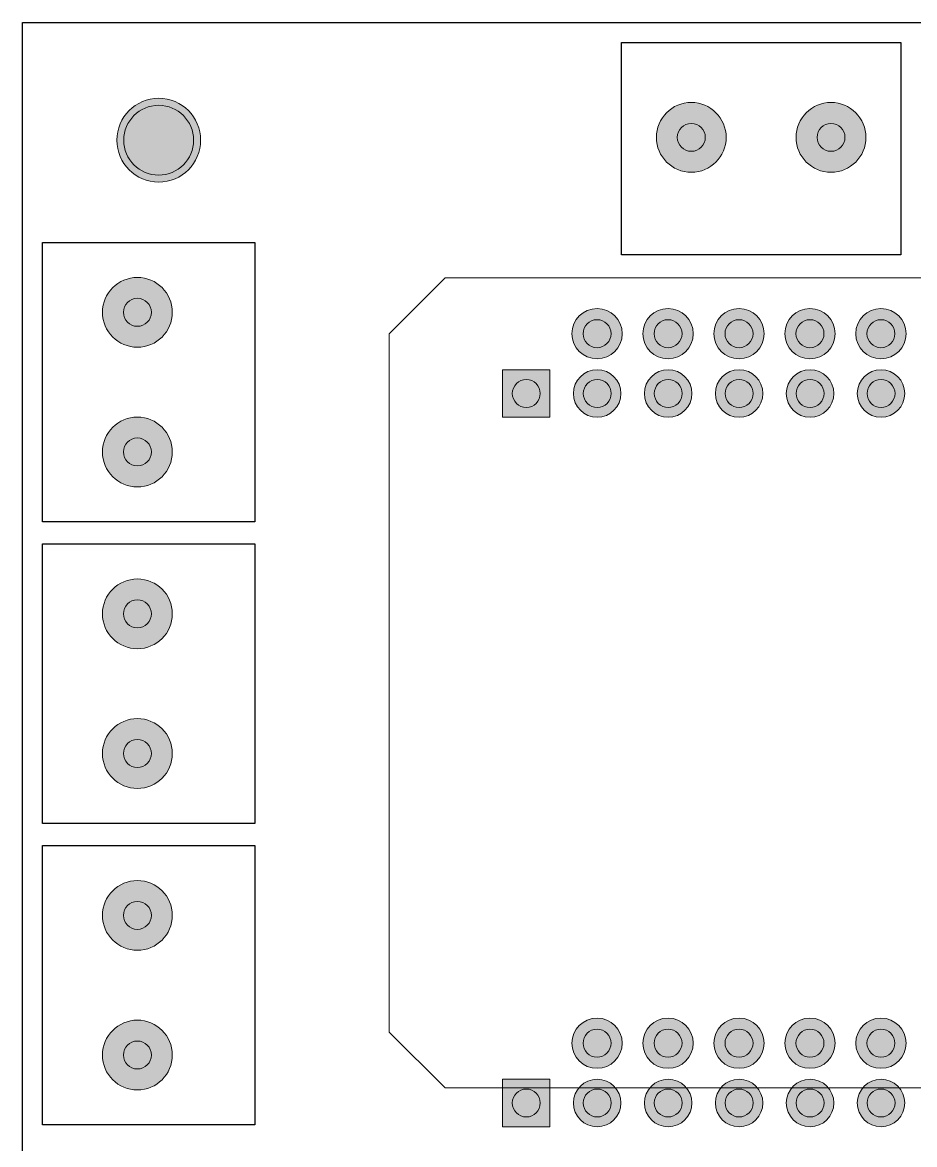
# Model space of a CAD drawing. Extents: x 47 to 242, y 40 to 285.
# Drawn here: x 46.9 to 137.5, y 171.5 to 285.4 of the extents above; entities that cross this region are included whole.
import ezdxf

# ---------------------------------------------------------------- set-up
doc = ezdxf.new("R2010")
doc.units = 0
doc.header["$MEASUREMENT"] = 0
doc.layers.add('Layer 1', color=7, linetype='Continuous')

msp = doc.modelspace()

# ---------------------------------------------------------------- hatches: boundary and pattern name
at = {"layer": 'Layer 1', "true_color": 0xbfbfbf}
h = msp.add_hatch(color=9, dxfattribs=at)
h.dxf.hatch_style = 2
edge = h.paths.add_edge_path()
edge.add_spline(control_points=[(65.02, 273.46), (65.02, 275.8), (63.12, 277.71), (60.77, 277.71), (58.42, 277.71), (56.52, 275.8), (56.52, 273.46), (56.52, 271.11), (58.42, 269.2), (60.77, 269.2), (63.12, 269.2), (65.02, 271.11), (65.02, 273.46)], knot_values=[0, 0, 0, 0, 1, 1, 1, 2, 2, 2, 3, 3, 3, 4, 4, 4, 4], degree=3, periodic=0)
edge.add_line((65.02, 273.46), (65.02, 273.46))
at = {"layer": 'Layer 1', "true_color": 0x212121}
h = msp.add_hatch(color=250, dxfattribs=at)
h.dxf.hatch_style = 2
edge = h.paths.add_edge_path()
edge.add_spline(control_points=[(64.31, 273.46), (64.31, 275.41), (62.72, 277), (60.77, 277), (58.81, 277), (57.22, 275.41), (57.22, 273.46), (57.22, 271.5), (58.81, 269.91), (60.77, 269.91), (62.72, 269.91), (64.31, 271.5), (64.31, 273.46)], knot_values=[0, 0, 0, 0, 1, 1, 1, 2, 2, 2, 3, 3, 3, 4, 4, 4, 4], degree=3, periodic=0)
edge.add_line((64.31, 273.46), (64.31, 273.46))
at = {"layer": 'Layer 1', "true_color": 0xbfbfbf}
h = msp.add_hatch(color=9, dxfattribs=at)
h.dxf.hatch_style = 2
edge = h.paths.add_edge_path()
edge.add_spline(control_points=[(118.35, 273.74), (118.35, 275.7), (116.77, 277.29), (114.81, 277.29), (112.85, 277.29), (111.27, 275.7), (111.27, 273.74), (111.27, 271.79), (112.85, 270.2), (114.81, 270.2), (116.77, 270.2), (118.35, 271.79), (118.35, 273.74)], knot_values=[0, 0, 0, 0, 1, 1, 1, 2, 2, 2, 3, 3, 3, 4, 4, 4, 4], degree=3, periodic=0)
edge.add_line((118.35, 273.74), (118.35, 273.74))
h = msp.add_hatch(color=9, dxfattribs=at)
h.dxf.hatch_style = 2
edge = h.paths.add_edge_path()
edge.add_spline(control_points=[(132.53, 273.74), (132.53, 275.7), (130.94, 277.29), (128.98, 277.29), (127.03, 277.29), (125.44, 275.7), (125.44, 273.74), (125.44, 271.79), (127.03, 270.2), (128.98, 270.2), (130.94, 270.2), (132.53, 271.79), (132.53, 273.74)], knot_values=[0, 0, 0, 0, 1, 1, 1, 2, 2, 2, 3, 3, 3, 4, 4, 4, 4], degree=3, periodic=0)
edge.add_line((132.53, 273.74), (132.53, 273.74))
at = {"layer": 'Layer 1', "true_color": 0x212121}
h = msp.add_hatch(color=250, dxfattribs=at)
h.dxf.hatch_style = 2
edge = h.paths.add_edge_path()
edge.add_spline(control_points=[(116.23, 273.74), (116.23, 274.53), (115.59, 275.16), (114.81, 275.16), (114.03, 275.16), (113.39, 274.53), (113.39, 273.74), (113.39, 272.96), (114.03, 272.33), (114.81, 272.33), (115.59, 272.33), (116.23, 272.96), (116.23, 273.74)], knot_values=[0, 0, 0, 0, 1, 1, 1, 2, 2, 2, 3, 3, 3, 4, 4, 4, 4], degree=3, periodic=0)
edge.add_line((116.23, 273.74), (116.23, 273.74))
h = msp.add_hatch(color=250, dxfattribs=at)
h.dxf.hatch_style = 2
edge = h.paths.add_edge_path()
edge.add_spline(control_points=[(130.4, 273.74), (130.4, 274.53), (129.77, 275.16), (128.98, 275.16), (128.2, 275.16), (127.57, 274.53), (127.57, 273.74), (127.57, 272.96), (128.2, 272.33), (128.98, 272.33), (129.77, 272.33), (130.4, 272.96), (130.4, 273.74)], knot_values=[0, 0, 0, 0, 1, 1, 1, 2, 2, 2, 3, 3, 3, 4, 4, 4, 4], degree=3, periodic=0)
edge.add_line((130.4, 273.74), (130.4, 273.74))
at = {"layer": 'Layer 1', "true_color": 0xbfbfbf}
h = msp.add_hatch(color=9, dxfattribs=at)
h.dxf.hatch_style = 2
edge = h.paths.add_edge_path()
edge.add_spline(control_points=[(62.15, 255.99), (62.15, 257.95), (60.56, 259.53), (58.61, 259.53), (56.65, 259.53), (55.06, 257.95), (55.06, 255.99), (55.06, 254.03), (56.65, 252.45), (58.61, 252.45), (60.56, 252.45), (62.15, 254.03), (62.15, 255.99)], knot_values=[0, 0, 0, 0, 1, 1, 1, 2, 2, 2, 3, 3, 3, 4, 4, 4, 4], degree=3, periodic=0)
edge.add_line((62.15, 255.99), (62.15, 255.99))
at = {"layer": 'Layer 1', "true_color": 0x212121}
h = msp.add_hatch(color=250, dxfattribs=at)
h.dxf.hatch_style = 2
edge = h.paths.add_edge_path()
edge.add_spline(control_points=[(60.03, 255.99), (60.03, 256.77), (59.39, 257.41), (58.61, 257.41), (57.83, 257.41), (57.19, 256.77), (57.19, 255.99), (57.19, 255.21), (57.83, 254.57), (58.61, 254.57), (59.39, 254.57), (60.03, 255.21), (60.03, 255.99)], knot_values=[0, 0, 0, 0, 1, 1, 1, 2, 2, 2, 3, 3, 3, 4, 4, 4, 4], degree=3, periodic=0)
edge.add_line((60.03, 255.99), (60.03, 255.99))
at = {"layer": 'Layer 1', "true_color": 0xbfbfbf}
h = msp.add_hatch(color=9, dxfattribs=at)
h.dxf.hatch_style = 2
edge = h.paths.add_edge_path()
edge.add_spline(control_points=[(107.8, 253.82), (107.8, 255.23), (106.66, 256.37), (105.25, 256.37), (103.84, 256.37), (102.7, 255.23), (102.7, 253.82), (102.7, 252.41), (103.84, 251.27), (105.25, 251.27), (106.66, 251.27), (107.8, 252.41), (107.8, 253.82)], knot_values=[0, 0, 0, 0, 1, 1, 1, 2, 2, 2, 3, 3, 3, 4, 4, 4, 4], degree=3, periodic=0)
edge.add_line((107.8, 253.82), (107.8, 253.82))
h = msp.add_hatch(color=9, dxfattribs=at)
h.dxf.hatch_style = 2
edge = h.paths.add_edge_path()
edge.add_spline(control_points=[(115, 253.82), (115, 255.23), (113.86, 256.37), (112.45, 256.37), (111.04, 256.37), (109.9, 255.23), (109.9, 253.82), (109.9, 252.41), (111.04, 251.27), (112.45, 251.27), (113.86, 251.27), (115, 252.41), (115, 253.82)], knot_values=[0, 0, 0, 0, 1, 1, 1, 2, 2, 2, 3, 3, 3, 4, 4, 4, 4], degree=3, periodic=0)
edge.add_line((115, 253.82), (115, 253.82))
h = msp.add_hatch(color=9, dxfattribs=at)
h.dxf.hatch_style = 2
edge = h.paths.add_edge_path()
edge.add_spline(control_points=[(122.2, 253.82), (122.2, 255.23), (121.06, 256.37), (119.65, 256.37), (118.24, 256.37), (117.1, 255.23), (117.1, 253.82), (117.1, 252.41), (118.24, 251.27), (119.65, 251.27), (121.06, 251.27), (122.2, 252.41), (122.2, 253.82)], knot_values=[0, 0, 0, 0, 1, 1, 1, 2, 2, 2, 3, 3, 3, 4, 4, 4, 4], degree=3, periodic=0)
edge.add_line((122.2, 253.82), (122.2, 253.82))
h = msp.add_hatch(color=9, dxfattribs=at)
h.dxf.hatch_style = 2
edge = h.paths.add_edge_path()
edge.add_spline(control_points=[(129.4, 253.82), (129.4, 255.23), (128.26, 256.37), (126.85, 256.37), (125.44, 256.37), (124.3, 255.23), (124.3, 253.82), (124.3, 252.41), (125.44, 251.27), (126.85, 251.27), (128.26, 251.27), (129.4, 252.41), (129.4, 253.82)], knot_values=[0, 0, 0, 0, 1, 1, 1, 2, 2, 2, 3, 3, 3, 4, 4, 4, 4], degree=3, periodic=0)
edge.add_line((129.4, 253.82), (129.4, 253.82))
h = msp.add_hatch(color=9, dxfattribs=at)
h.dxf.hatch_style = 2
edge = h.paths.add_edge_path()
edge.add_spline(control_points=[(136.6, 253.82), (136.6, 255.23), (135.46, 256.37), (134.05, 256.37), (132.64, 256.37), (131.5, 255.23), (131.5, 253.82), (131.5, 252.41), (132.64, 251.27), (134.05, 251.27), (135.46, 251.27), (136.6, 252.41), (136.6, 253.82)], knot_values=[0, 0, 0, 0, 1, 1, 1, 2, 2, 2, 3, 3, 3, 4, 4, 4, 4], degree=3, periodic=0)
edge.add_line((136.6, 253.82), (136.6, 253.82))
at = {"layer": 'Layer 1', "true_color": 0x212121}
h = msp.add_hatch(color=250, dxfattribs=at)
h.dxf.hatch_style = 2
edge = h.paths.add_edge_path()
edge.add_spline(control_points=[(106.67, 253.82), (106.67, 254.6), (106.03, 255.24), (105.25, 255.24), (104.47, 255.24), (103.83, 254.6), (103.83, 253.82), (103.83, 253.04), (104.47, 252.4), (105.25, 252.4), (106.03, 252.4), (106.67, 253.04), (106.67, 253.82)], knot_values=[0, 0, 0, 0, 1, 1, 1, 2, 2, 2, 3, 3, 3, 4, 4, 4, 4], degree=3, periodic=0)
edge.add_line((106.67, 253.82), (106.67, 253.82))
h = msp.add_hatch(color=250, dxfattribs=at)
h.dxf.hatch_style = 2
edge = h.paths.add_edge_path()
edge.add_spline(control_points=[(113.87, 253.82), (113.87, 254.6), (113.23, 255.24), (112.45, 255.24), (111.67, 255.24), (111.03, 254.6), (111.03, 253.82), (111.03, 253.04), (111.67, 252.4), (112.45, 252.4), (113.23, 252.4), (113.87, 253.04), (113.87, 253.82)], knot_values=[0, 0, 0, 0, 1, 1, 1, 2, 2, 2, 3, 3, 3, 4, 4, 4, 4], degree=3, periodic=0)
edge.add_line((113.87, 253.82), (113.87, 253.82))
h = msp.add_hatch(color=250, dxfattribs=at)
h.dxf.hatch_style = 2
edge = h.paths.add_edge_path()
edge.add_spline(control_points=[(121.07, 253.82), (121.07, 254.6), (120.43, 255.24), (119.65, 255.24), (118.87, 255.24), (118.23, 254.6), (118.23, 253.82), (118.23, 253.04), (118.87, 252.4), (119.65, 252.4), (120.43, 252.4), (121.07, 253.04), (121.07, 253.82)], knot_values=[0, 0, 0, 0, 1, 1, 1, 2, 2, 2, 3, 3, 3, 4, 4, 4, 4], degree=3, periodic=0)
edge.add_line((121.07, 253.82), (121.07, 253.82))
h = msp.add_hatch(color=250, dxfattribs=at)
h.dxf.hatch_style = 2
edge = h.paths.add_edge_path()
edge.add_spline(control_points=[(128.27, 253.82), (128.27, 254.6), (127.63, 255.24), (126.85, 255.24), (126.07, 255.24), (125.43, 254.6), (125.43, 253.82), (125.43, 253.04), (126.07, 252.4), (126.85, 252.4), (127.63, 252.4), (128.27, 253.04), (128.27, 253.82)], knot_values=[0, 0, 0, 0, 1, 1, 1, 2, 2, 2, 3, 3, 3, 4, 4, 4, 4], degree=3, periodic=0)
edge.add_line((128.27, 253.82), (128.27, 253.82))
h = msp.add_hatch(color=250, dxfattribs=at)
h.dxf.hatch_style = 2
edge = h.paths.add_edge_path()
edge.add_spline(control_points=[(135.47, 253.82), (135.47, 254.6), (134.83, 255.24), (134.05, 255.24), (133.27, 255.24), (132.63, 254.6), (132.63, 253.82), (132.63, 253.04), (133.27, 252.4), (134.05, 252.4), (134.83, 252.4), (135.47, 253.04), (135.47, 253.82)], knot_values=[0, 0, 0, 0, 1, 1, 1, 2, 2, 2, 3, 3, 3, 4, 4, 4, 4], degree=3, periodic=0)
edge.add_line((135.47, 253.82), (135.47, 253.82))
at = {"layer": 'Layer 1', "true_color": 0xbfbfbf}
h = msp.add_hatch(color=9, dxfattribs=at)
h.dxf.hatch_style = 2
h.paths.add_polyline_path([(100.47, 250.16), (100.47, 245.34), (95.65, 245.34), (95.65, 250.16)])
h = msp.add_hatch(color=9, dxfattribs=at)
h.dxf.hatch_style = 2
edge = h.paths.add_edge_path()
edge.add_spline(control_points=[(107.67, 247.75), (107.67, 249.08), (106.59, 250.16), (105.26, 250.16), (103.93, 250.16), (102.85, 249.08), (102.85, 247.75), (102.85, 246.42), (103.93, 245.34), (105.26, 245.34), (106.59, 245.34), (107.67, 246.42), (107.67, 247.75)], knot_values=[0, 0, 0, 0, 1, 1, 1, 2, 2, 2, 3, 3, 3, 4, 4, 4, 4], degree=3, periodic=0)
edge.add_line((107.67, 247.75), (107.67, 247.75))
h = msp.add_hatch(color=9, dxfattribs=at)
h.dxf.hatch_style = 2
edge = h.paths.add_edge_path()
edge.add_spline(control_points=[(114.87, 247.75), (114.87, 249.08), (113.79, 250.16), (112.46, 250.16), (111.13, 250.16), (110.05, 249.08), (110.05, 247.75), (110.05, 246.42), (111.13, 245.34), (112.46, 245.34), (113.79, 245.34), (114.87, 246.42), (114.87, 247.75)], knot_values=[0, 0, 0, 0, 1, 1, 1, 2, 2, 2, 3, 3, 3, 4, 4, 4, 4], degree=3, periodic=0)
edge.add_line((114.87, 247.75), (114.87, 247.75))
h = msp.add_hatch(color=9, dxfattribs=at)
h.dxf.hatch_style = 2
edge = h.paths.add_edge_path()
edge.add_spline(control_points=[(122.07, 247.75), (122.07, 249.08), (120.99, 250.16), (119.66, 250.16), (118.33, 250.16), (117.25, 249.08), (117.25, 247.75), (117.25, 246.42), (118.33, 245.34), (119.66, 245.34), (120.99, 245.34), (122.07, 246.42), (122.07, 247.75)], knot_values=[0, 0, 0, 0, 1, 1, 1, 2, 2, 2, 3, 3, 3, 4, 4, 4, 4], degree=3, periodic=0)
edge.add_line((122.07, 247.75), (122.07, 247.75))
h = msp.add_hatch(color=9, dxfattribs=at)
h.dxf.hatch_style = 2
edge = h.paths.add_edge_path()
edge.add_spline(control_points=[(129.27, 247.75), (129.27, 249.08), (128.19, 250.16), (126.86, 250.16), (125.53, 250.16), (124.45, 249.08), (124.45, 247.75), (124.45, 246.42), (125.53, 245.34), (126.86, 245.34), (128.19, 245.34), (129.27, 246.42), (129.27, 247.75)], knot_values=[0, 0, 0, 0, 1, 1, 1, 2, 2, 2, 3, 3, 3, 4, 4, 4, 4], degree=3, periodic=0)
edge.add_line((129.27, 247.75), (129.27, 247.75))
h = msp.add_hatch(color=9, dxfattribs=at)
h.dxf.hatch_style = 2
edge = h.paths.add_edge_path()
edge.add_spline(control_points=[(136.47, 247.75), (136.47, 249.08), (135.39, 250.16), (134.06, 250.16), (132.73, 250.16), (131.65, 249.08), (131.65, 247.75), (131.65, 246.42), (132.73, 245.34), (134.06, 245.34), (135.39, 245.34), (136.47, 246.42), (136.47, 247.75)], knot_values=[0, 0, 0, 0, 1, 1, 1, 2, 2, 2, 3, 3, 3, 4, 4, 4, 4], degree=3, periodic=0)
edge.add_line((136.47, 247.75), (136.47, 247.75))
at = {"layer": 'Layer 1', "true_color": 0x212121}
h = msp.add_hatch(color=250, dxfattribs=at)
h.dxf.hatch_style = 2
edge = h.paths.add_edge_path()
edge.add_spline(control_points=[(99.48, 247.75), (99.48, 248.53), (98.85, 249.17), (98.06, 249.17), (97.28, 249.17), (96.65, 248.53), (96.65, 247.75), (96.65, 246.97), (97.28, 246.33), (98.06, 246.33), (98.85, 246.33), (99.48, 246.97), (99.48, 247.75)], knot_values=[0, 0, 0, 0, 1, 1, 1, 2, 2, 2, 3, 3, 3, 4, 4, 4, 4], degree=3, periodic=0)
edge.add_line((99.48, 247.75), (99.48, 247.75))
h = msp.add_hatch(color=250, dxfattribs=at)
h.dxf.hatch_style = 2
edge = h.paths.add_edge_path()
edge.add_spline(control_points=[(106.68, 247.75), (106.68, 248.53), (106.05, 249.17), (105.26, 249.17), (104.48, 249.17), (103.85, 248.53), (103.85, 247.75), (103.85, 246.97), (104.48, 246.33), (105.26, 246.33), (106.05, 246.33), (106.68, 246.97), (106.68, 247.75)], knot_values=[0, 0, 0, 0, 1, 1, 1, 2, 2, 2, 3, 3, 3, 4, 4, 4, 4], degree=3, periodic=0)
edge.add_line((106.68, 247.75), (106.68, 247.75))
h = msp.add_hatch(color=250, dxfattribs=at)
h.dxf.hatch_style = 2
edge = h.paths.add_edge_path()
edge.add_spline(control_points=[(113.88, 247.75), (113.88, 248.53), (113.25, 249.17), (112.46, 249.17), (111.68, 249.17), (111.05, 248.53), (111.05, 247.75), (111.05, 246.97), (111.68, 246.33), (112.46, 246.33), (113.25, 246.33), (113.88, 246.97), (113.88, 247.75)], knot_values=[0, 0, 0, 0, 1, 1, 1, 2, 2, 2, 3, 3, 3, 4, 4, 4, 4], degree=3, periodic=0)
edge.add_line((113.88, 247.75), (113.88, 247.75))
h = msp.add_hatch(color=250, dxfattribs=at)
h.dxf.hatch_style = 2
edge = h.paths.add_edge_path()
edge.add_spline(control_points=[(121.08, 247.75), (121.08, 248.53), (120.45, 249.17), (119.66, 249.17), (118.88, 249.17), (118.25, 248.53), (118.25, 247.75), (118.25, 246.97), (118.88, 246.33), (119.66, 246.33), (120.45, 246.33), (121.08, 246.97), (121.08, 247.75)], knot_values=[0, 0, 0, 0, 1, 1, 1, 2, 2, 2, 3, 3, 3, 4, 4, 4, 4], degree=3, periodic=0)
edge.add_line((121.08, 247.75), (121.08, 247.75))
h = msp.add_hatch(color=250, dxfattribs=at)
h.dxf.hatch_style = 2
edge = h.paths.add_edge_path()
edge.add_spline(control_points=[(128.28, 247.75), (128.28, 248.53), (127.65, 249.17), (126.86, 249.17), (126.08, 249.17), (125.45, 248.53), (125.45, 247.75), (125.45, 246.97), (126.08, 246.33), (126.86, 246.33), (127.65, 246.33), (128.28, 246.97), (128.28, 247.75)], knot_values=[0, 0, 0, 0, 1, 1, 1, 2, 2, 2, 3, 3, 3, 4, 4, 4, 4], degree=3, periodic=0)
edge.add_line((128.28, 247.75), (128.28, 247.75))
h = msp.add_hatch(color=250, dxfattribs=at)
h.dxf.hatch_style = 2
edge = h.paths.add_edge_path()
edge.add_spline(control_points=[(135.48, 247.75), (135.48, 248.53), (134.85, 249.17), (134.06, 249.17), (133.28, 249.17), (132.65, 248.53), (132.65, 247.75), (132.65, 246.97), (133.28, 246.33), (134.06, 246.33), (134.85, 246.33), (135.48, 246.97), (135.48, 247.75)], knot_values=[0, 0, 0, 0, 1, 1, 1, 2, 2, 2, 3, 3, 3, 4, 4, 4, 4], degree=3, periodic=0)
edge.add_line((135.48, 247.75), (135.48, 247.75))
at = {"layer": 'Layer 1', "true_color": 0xbfbfbf}
h = msp.add_hatch(color=9, dxfattribs=at)
h.dxf.hatch_style = 2
edge = h.paths.add_edge_path()
edge.add_spline(control_points=[(62.15, 241.82), (62.15, 243.77), (60.56, 245.36), (58.61, 245.36), (56.65, 245.36), (55.06, 243.77), (55.06, 241.82), (55.06, 239.86), (56.65, 238.27), (58.61, 238.27), (60.56, 238.27), (62.15, 239.86), (62.15, 241.82)], knot_values=[0, 0, 0, 0, 1, 1, 1, 2, 2, 2, 3, 3, 3, 4, 4, 4, 4], degree=3, periodic=0)
edge.add_line((62.15, 241.82), (62.15, 241.82))
at = {"layer": 'Layer 1', "true_color": 0x212121}
h = msp.add_hatch(color=250, dxfattribs=at)
h.dxf.hatch_style = 2
edge = h.paths.add_edge_path()
edge.add_spline(control_points=[(60.03, 241.82), (60.03, 242.6), (59.39, 243.24), (58.61, 243.24), (57.83, 243.24), (57.19, 242.6), (57.19, 241.82), (57.19, 241.03), (57.83, 240.4), (58.61, 240.4), (59.39, 240.4), (60.03, 241.03), (60.03, 241.82)], knot_values=[0, 0, 0, 0, 1, 1, 1, 2, 2, 2, 3, 3, 3, 4, 4, 4, 4], degree=3, periodic=0)
edge.add_line((60.03, 241.82), (60.03, 241.82))
at = {"layer": 'Layer 1', "true_color": 0xbfbfbf}
h = msp.add_hatch(color=9, dxfattribs=at)
h.dxf.hatch_style = 2
edge = h.paths.add_edge_path()
edge.add_spline(control_points=[(62.15, 225.39), (62.15, 227.35), (60.56, 228.93), (58.61, 228.93), (56.65, 228.93), (55.06, 227.35), (55.06, 225.39), (55.06, 223.43), (56.65, 221.85), (58.61, 221.85), (60.56, 221.85), (62.15, 223.43), (62.15, 225.39)], knot_values=[0, 0, 0, 0, 1, 1, 1, 2, 2, 2, 3, 3, 3, 4, 4, 4, 4], degree=3, periodic=0)
edge.add_line((62.15, 225.39), (62.15, 225.39))
at = {"layer": 'Layer 1', "true_color": 0x212121}
h = msp.add_hatch(color=250, dxfattribs=at)
h.dxf.hatch_style = 2
edge = h.paths.add_edge_path()
edge.add_spline(control_points=[(60.03, 225.39), (60.03, 226.17), (59.39, 226.81), (58.61, 226.81), (57.83, 226.81), (57.19, 226.17), (57.19, 225.39), (57.19, 224.61), (57.83, 223.97), (58.61, 223.97), (59.39, 223.97), (60.03, 224.61), (60.03, 225.39)], knot_values=[0, 0, 0, 0, 1, 1, 1, 2, 2, 2, 3, 3, 3, 4, 4, 4, 4], degree=3, periodic=0)
edge.add_line((60.03, 225.39), (60.03, 225.39))
at = {"layer": 'Layer 1', "true_color": 0xbfbfbf}
h = msp.add_hatch(color=9, dxfattribs=at)
h.dxf.hatch_style = 2
edge = h.paths.add_edge_path()
edge.add_spline(control_points=[(62.15, 211.22), (62.15, 213.17), (60.56, 214.76), (58.61, 214.76), (56.65, 214.76), (55.06, 213.17), (55.06, 211.22), (55.06, 209.26), (56.65, 207.67), (58.61, 207.67), (60.56, 207.67), (62.15, 209.26), (62.15, 211.22)], knot_values=[0, 0, 0, 0, 1, 1, 1, 2, 2, 2, 3, 3, 3, 4, 4, 4, 4], degree=3, periodic=0)
edge.add_line((62.15, 211.22), (62.15, 211.22))
at = {"layer": 'Layer 1', "true_color": 0x212121}
h = msp.add_hatch(color=250, dxfattribs=at)
h.dxf.hatch_style = 2
edge = h.paths.add_edge_path()
edge.add_spline(control_points=[(60.03, 211.22), (60.03, 212), (59.39, 212.64), (58.61, 212.64), (57.83, 212.64), (57.19, 212), (57.19, 211.22), (57.19, 210.43), (57.83, 209.8), (58.61, 209.8), (59.39, 209.8), (60.03, 210.43), (60.03, 211.22)], knot_values=[0, 0, 0, 0, 1, 1, 1, 2, 2, 2, 3, 3, 3, 4, 4, 4, 4], degree=3, periodic=0)
edge.add_line((60.03, 211.22), (60.03, 211.22))
at = {"layer": 'Layer 1', "true_color": 0xbfbfbf}
h = msp.add_hatch(color=9, dxfattribs=at)
h.dxf.hatch_style = 2
edge = h.paths.add_edge_path()
edge.add_spline(control_points=[(62.15, 194.79), (62.15, 196.75), (60.56, 198.33), (58.61, 198.33), (56.65, 198.33), (55.06, 196.75), (55.06, 194.79), (55.06, 192.83), (56.65, 191.25), (58.61, 191.25), (60.56, 191.25), (62.15, 192.83), (62.15, 194.79)], knot_values=[0, 0, 0, 0, 1, 1, 1, 2, 2, 2, 3, 3, 3, 4, 4, 4, 4], degree=3, periodic=0)
edge.add_line((62.15, 194.79), (62.15, 194.79))
at = {"layer": 'Layer 1', "true_color": 0x212121}
h = msp.add_hatch(color=250, dxfattribs=at)
h.dxf.hatch_style = 2
edge = h.paths.add_edge_path()
edge.add_spline(control_points=[(60.03, 194.79), (60.03, 195.57), (59.39, 196.21), (58.61, 196.21), (57.83, 196.21), (57.19, 195.57), (57.19, 194.79), (57.19, 194.01), (57.83, 193.37), (58.61, 193.37), (59.39, 193.37), (60.03, 194.01), (60.03, 194.79)], knot_values=[0, 0, 0, 0, 1, 1, 1, 2, 2, 2, 3, 3, 3, 4, 4, 4, 4], degree=3, periodic=0)
edge.add_line((60.03, 194.79), (60.03, 194.79))
at = {"layer": 'Layer 1', "true_color": 0xbfbfbf}
h = msp.add_hatch(color=9, dxfattribs=at)
h.dxf.hatch_style = 2
edge = h.paths.add_edge_path()
edge.add_spline(control_points=[(62.15, 180.62), (62.15, 182.57), (60.56, 184.16), (58.61, 184.16), (56.65, 184.16), (55.06, 182.57), (55.06, 180.62), (55.06, 178.66), (56.65, 177.07), (58.61, 177.07), (60.56, 177.07), (62.15, 178.66), (62.15, 180.62)], knot_values=[0, 0, 0, 0, 1, 1, 1, 2, 2, 2, 3, 3, 3, 4, 4, 4, 4], degree=3, periodic=0)
edge.add_line((62.15, 180.62), (62.15, 180.62))
h = msp.add_hatch(color=9, dxfattribs=at)
h.dxf.hatch_style = 2
edge = h.paths.add_edge_path()
edge.add_spline(control_points=[(107.8, 181.82), (107.8, 183.23), (106.66, 184.37), (105.25, 184.37), (103.84, 184.37), (102.7, 183.23), (102.7, 181.82), (102.7, 180.41), (103.84, 179.27), (105.25, 179.27), (106.66, 179.27), (107.8, 180.41), (107.8, 181.82)], knot_values=[0, 0, 0, 0, 1, 1, 1, 2, 2, 2, 3, 3, 3, 4, 4, 4, 4], degree=3, periodic=0)
edge.add_line((107.8, 181.82), (107.8, 181.82))
h = msp.add_hatch(color=9, dxfattribs=at)
h.dxf.hatch_style = 2
edge = h.paths.add_edge_path()
edge.add_spline(control_points=[(115, 181.82), (115, 183.23), (113.86, 184.37), (112.45, 184.37), (111.04, 184.37), (109.9, 183.23), (109.9, 181.82), (109.9, 180.41), (111.04, 179.27), (112.45, 179.27), (113.86, 179.27), (115, 180.41), (115, 181.82)], knot_values=[0, 0, 0, 0, 1, 1, 1, 2, 2, 2, 3, 3, 3, 4, 4, 4, 4], degree=3, periodic=0)
edge.add_line((115, 181.82), (115, 181.82))
h = msp.add_hatch(color=9, dxfattribs=at)
h.dxf.hatch_style = 2
edge = h.paths.add_edge_path()
edge.add_spline(control_points=[(122.2, 181.82), (122.2, 183.23), (121.06, 184.37), (119.65, 184.37), (118.24, 184.37), (117.1, 183.23), (117.1, 181.82), (117.1, 180.41), (118.24, 179.27), (119.65, 179.27), (121.06, 179.27), (122.2, 180.41), (122.2, 181.82)], knot_values=[0, 0, 0, 0, 1, 1, 1, 2, 2, 2, 3, 3, 3, 4, 4, 4, 4], degree=3, periodic=0)
edge.add_line((122.2, 181.82), (122.2, 181.82))
h = msp.add_hatch(color=9, dxfattribs=at)
h.dxf.hatch_style = 2
edge = h.paths.add_edge_path()
edge.add_spline(control_points=[(129.4, 181.82), (129.4, 183.23), (128.26, 184.37), (126.85, 184.37), (125.44, 184.37), (124.3, 183.23), (124.3, 181.82), (124.3, 180.41), (125.44, 179.27), (126.85, 179.27), (128.26, 179.27), (129.4, 180.41), (129.4, 181.82)], knot_values=[0, 0, 0, 0, 1, 1, 1, 2, 2, 2, 3, 3, 3, 4, 4, 4, 4], degree=3, periodic=0)
edge.add_line((129.4, 181.82), (129.4, 181.82))
h = msp.add_hatch(color=9, dxfattribs=at)
h.dxf.hatch_style = 2
edge = h.paths.add_edge_path()
edge.add_spline(control_points=[(136.6, 181.82), (136.6, 183.23), (135.46, 184.37), (134.05, 184.37), (132.64, 184.37), (131.5, 183.23), (131.5, 181.82), (131.5, 180.41), (132.64, 179.27), (134.05, 179.27), (135.46, 179.27), (136.6, 180.41), (136.6, 181.82)], knot_values=[0, 0, 0, 0, 1, 1, 1, 2, 2, 2, 3, 3, 3, 4, 4, 4, 4], degree=3, periodic=0)
edge.add_line((136.6, 181.82), (136.6, 181.82))
at = {"layer": 'Layer 1', "true_color": 0x212121}
h = msp.add_hatch(color=250, dxfattribs=at)
h.dxf.hatch_style = 2
edge = h.paths.add_edge_path()
edge.add_spline(control_points=[(106.67, 181.82), (106.67, 182.6), (106.03, 183.24), (105.25, 183.24), (104.47, 183.24), (103.83, 182.6), (103.83, 181.82), (103.83, 181.04), (104.47, 180.4), (105.25, 180.4), (106.03, 180.4), (106.67, 181.04), (106.67, 181.82)], knot_values=[0, 0, 0, 0, 1, 1, 1, 2, 2, 2, 3, 3, 3, 4, 4, 4, 4], degree=3, periodic=0)
edge.add_line((106.67, 181.82), (106.67, 181.82))
h = msp.add_hatch(color=250, dxfattribs=at)
h.dxf.hatch_style = 2
edge = h.paths.add_edge_path()
edge.add_spline(control_points=[(113.87, 181.82), (113.87, 182.6), (113.23, 183.24), (112.45, 183.24), (111.67, 183.24), (111.03, 182.6), (111.03, 181.82), (111.03, 181.04), (111.67, 180.4), (112.45, 180.4), (113.23, 180.4), (113.87, 181.04), (113.87, 181.82)], knot_values=[0, 0, 0, 0, 1, 1, 1, 2, 2, 2, 3, 3, 3, 4, 4, 4, 4], degree=3, periodic=0)
edge.add_line((113.87, 181.82), (113.87, 181.82))
h = msp.add_hatch(color=250, dxfattribs=at)
h.dxf.hatch_style = 2
edge = h.paths.add_edge_path()
edge.add_spline(control_points=[(121.07, 181.82), (121.07, 182.6), (120.43, 183.24), (119.65, 183.24), (118.87, 183.24), (118.23, 182.6), (118.23, 181.82), (118.23, 181.04), (118.87, 180.4), (119.65, 180.4), (120.43, 180.4), (121.07, 181.04), (121.07, 181.82)], knot_values=[0, 0, 0, 0, 1, 1, 1, 2, 2, 2, 3, 3, 3, 4, 4, 4, 4], degree=3, periodic=0)
edge.add_line((121.07, 181.82), (121.07, 181.82))
h = msp.add_hatch(color=250, dxfattribs=at)
h.dxf.hatch_style = 2
edge = h.paths.add_edge_path()
edge.add_spline(control_points=[(128.27, 181.82), (128.27, 182.6), (127.63, 183.24), (126.85, 183.24), (126.07, 183.24), (125.43, 182.6), (125.43, 181.82), (125.43, 181.04), (126.07, 180.4), (126.85, 180.4), (127.63, 180.4), (128.27, 181.04), (128.27, 181.82)], knot_values=[0, 0, 0, 0, 1, 1, 1, 2, 2, 2, 3, 3, 3, 4, 4, 4, 4], degree=3, periodic=0)
edge.add_line((128.27, 181.82), (128.27, 181.82))
h = msp.add_hatch(color=250, dxfattribs=at)
h.dxf.hatch_style = 2
edge = h.paths.add_edge_path()
edge.add_spline(control_points=[(135.47, 181.82), (135.47, 182.6), (134.83, 183.24), (134.05, 183.24), (133.27, 183.24), (132.63, 182.6), (132.63, 181.82), (132.63, 181.04), (133.27, 180.4), (134.05, 180.4), (134.83, 180.4), (135.47, 181.04), (135.47, 181.82)], knot_values=[0, 0, 0, 0, 1, 1, 1, 2, 2, 2, 3, 3, 3, 4, 4, 4, 4], degree=3, periodic=0)
edge.add_line((135.47, 181.82), (135.47, 181.82))
h = msp.add_hatch(color=250, dxfattribs=at)
h.dxf.hatch_style = 2
edge = h.paths.add_edge_path()
edge.add_spline(control_points=[(60.03, 180.62), (60.03, 181.4), (59.39, 182.04), (58.61, 182.04), (57.83, 182.04), (57.19, 181.4), (57.19, 180.62), (57.19, 179.83), (57.83, 179.2), (58.61, 179.2), (59.39, 179.2), (60.03, 179.83), (60.03, 180.62)], knot_values=[0, 0, 0, 0, 1, 1, 1, 2, 2, 2, 3, 3, 3, 4, 4, 4, 4], degree=3, periodic=0)
edge.add_line((60.03, 180.62), (60.03, 180.62))
at = {"layer": 'Layer 1', "true_color": 0xbfbfbf}
h = msp.add_hatch(color=9, dxfattribs=at)
h.dxf.hatch_style = 2
h.paths.add_polyline_path([(100.47, 178.16), (100.47, 173.34), (95.65, 173.34), (95.65, 178.16)])
h = msp.add_hatch(color=9, dxfattribs=at)
h.dxf.hatch_style = 2
edge = h.paths.add_edge_path()
edge.add_spline(control_points=[(107.67, 175.75), (107.67, 177.08), (106.59, 178.16), (105.26, 178.16), (103.93, 178.16), (102.85, 177.08), (102.85, 175.75), (102.85, 174.42), (103.93, 173.34), (105.26, 173.34), (106.59, 173.34), (107.67, 174.42), (107.67, 175.75)], knot_values=[0, 0, 0, 0, 1, 1, 1, 2, 2, 2, 3, 3, 3, 4, 4, 4, 4], degree=3, periodic=0)
edge.add_line((107.67, 175.75), (107.67, 175.75))
h = msp.add_hatch(color=9, dxfattribs=at)
h.dxf.hatch_style = 2
edge = h.paths.add_edge_path()
edge.add_spline(control_points=[(114.87, 175.75), (114.87, 177.08), (113.79, 178.16), (112.46, 178.16), (111.13, 178.16), (110.05, 177.08), (110.05, 175.75), (110.05, 174.42), (111.13, 173.34), (112.46, 173.34), (113.79, 173.34), (114.87, 174.42), (114.87, 175.75)], knot_values=[0, 0, 0, 0, 1, 1, 1, 2, 2, 2, 3, 3, 3, 4, 4, 4, 4], degree=3, periodic=0)
edge.add_line((114.87, 175.75), (114.87, 175.75))
h = msp.add_hatch(color=9, dxfattribs=at)
h.dxf.hatch_style = 2
edge = h.paths.add_edge_path()
edge.add_spline(control_points=[(122.07, 175.75), (122.07, 177.08), (120.99, 178.16), (119.66, 178.16), (118.33, 178.16), (117.25, 177.08), (117.25, 175.75), (117.25, 174.42), (118.33, 173.34), (119.66, 173.34), (120.99, 173.34), (122.07, 174.42), (122.07, 175.75)], knot_values=[0, 0, 0, 0, 1, 1, 1, 2, 2, 2, 3, 3, 3, 4, 4, 4, 4], degree=3, periodic=0)
edge.add_line((122.07, 175.75), (122.07, 175.75))
h = msp.add_hatch(color=9, dxfattribs=at)
h.dxf.hatch_style = 2
edge = h.paths.add_edge_path()
edge.add_spline(control_points=[(129.27, 175.75), (129.27, 177.08), (128.19, 178.16), (126.86, 178.16), (125.53, 178.16), (124.45, 177.08), (124.45, 175.75), (124.45, 174.42), (125.53, 173.34), (126.86, 173.34), (128.19, 173.34), (129.27, 174.42), (129.27, 175.75)], knot_values=[0, 0, 0, 0, 1, 1, 1, 2, 2, 2, 3, 3, 3, 4, 4, 4, 4], degree=3, periodic=0)
edge.add_line((129.27, 175.75), (129.27, 175.75))
h = msp.add_hatch(color=9, dxfattribs=at)
h.dxf.hatch_style = 2
edge = h.paths.add_edge_path()
edge.add_spline(control_points=[(136.47, 175.75), (136.47, 177.08), (135.39, 178.16), (134.06, 178.16), (132.73, 178.16), (131.65, 177.08), (131.65, 175.75), (131.65, 174.42), (132.73, 173.34), (134.06, 173.34), (135.39, 173.34), (136.47, 174.42), (136.47, 175.75)], knot_values=[0, 0, 0, 0, 1, 1, 1, 2, 2, 2, 3, 3, 3, 4, 4, 4, 4], degree=3, periodic=0)
edge.add_line((136.47, 175.75), (136.47, 175.75))
at = {"layer": 'Layer 1', "true_color": 0x212121}
h = msp.add_hatch(color=250, dxfattribs=at)
h.dxf.hatch_style = 2
edge = h.paths.add_edge_path()
edge.add_spline(control_points=[(99.48, 175.75), (99.48, 176.53), (98.85, 177.17), (98.06, 177.17), (97.28, 177.17), (96.65, 176.53), (96.65, 175.75), (96.65, 174.97), (97.28, 174.33), (98.06, 174.33), (98.85, 174.33), (99.48, 174.97), (99.48, 175.75)], knot_values=[0, 0, 0, 0, 1, 1, 1, 2, 2, 2, 3, 3, 3, 4, 4, 4, 4], degree=3, periodic=0)
edge.add_line((99.48, 175.75), (99.48, 175.75))
h = msp.add_hatch(color=250, dxfattribs=at)
h.dxf.hatch_style = 2
edge = h.paths.add_edge_path()
edge.add_spline(control_points=[(106.68, 175.75), (106.68, 176.53), (106.05, 177.17), (105.26, 177.17), (104.48, 177.17), (103.85, 176.53), (103.85, 175.75), (103.85, 174.97), (104.48, 174.33), (105.26, 174.33), (106.05, 174.33), (106.68, 174.97), (106.68, 175.75)], knot_values=[0, 0, 0, 0, 1, 1, 1, 2, 2, 2, 3, 3, 3, 4, 4, 4, 4], degree=3, periodic=0)
edge.add_line((106.68, 175.75), (106.68, 175.75))
h = msp.add_hatch(color=250, dxfattribs=at)
h.dxf.hatch_style = 2
edge = h.paths.add_edge_path()
edge.add_spline(control_points=[(113.88, 175.75), (113.88, 176.53), (113.25, 177.17), (112.46, 177.17), (111.68, 177.17), (111.05, 176.53), (111.05, 175.75), (111.05, 174.97), (111.68, 174.33), (112.46, 174.33), (113.25, 174.33), (113.88, 174.97), (113.88, 175.75)], knot_values=[0, 0, 0, 0, 1, 1, 1, 2, 2, 2, 3, 3, 3, 4, 4, 4, 4], degree=3, periodic=0)
edge.add_line((113.88, 175.75), (113.88, 175.75))
h = msp.add_hatch(color=250, dxfattribs=at)
h.dxf.hatch_style = 2
edge = h.paths.add_edge_path()
edge.add_spline(control_points=[(121.08, 175.75), (121.08, 176.53), (120.45, 177.17), (119.66, 177.17), (118.88, 177.17), (118.25, 176.53), (118.25, 175.75), (118.25, 174.97), (118.88, 174.33), (119.66, 174.33), (120.45, 174.33), (121.08, 174.97), (121.08, 175.75)], knot_values=[0, 0, 0, 0, 1, 1, 1, 2, 2, 2, 3, 3, 3, 4, 4, 4, 4], degree=3, periodic=0)
edge.add_line((121.08, 175.75), (121.08, 175.75))
h = msp.add_hatch(color=250, dxfattribs=at)
h.dxf.hatch_style = 2
edge = h.paths.add_edge_path()
edge.add_spline(control_points=[(128.28, 175.75), (128.28, 176.53), (127.65, 177.17), (126.86, 177.17), (126.08, 177.17), (125.45, 176.53), (125.45, 175.75), (125.45, 174.97), (126.08, 174.33), (126.86, 174.33), (127.65, 174.33), (128.28, 174.97), (128.28, 175.75)], knot_values=[0, 0, 0, 0, 1, 1, 1, 2, 2, 2, 3, 3, 3, 4, 4, 4, 4], degree=3, periodic=0)
edge.add_line((128.28, 175.75), (128.28, 175.75))
h = msp.add_hatch(color=250, dxfattribs=at)
h.dxf.hatch_style = 2
edge = h.paths.add_edge_path()
edge.add_spline(control_points=[(135.48, 175.75), (135.48, 176.53), (134.85, 177.17), (134.06, 177.17), (133.28, 177.17), (132.65, 176.53), (132.65, 175.75), (132.65, 174.97), (133.28, 174.33), (134.06, 174.33), (134.85, 174.33), (135.48, 174.97), (135.48, 175.75)], knot_values=[0, 0, 0, 0, 1, 1, 1, 2, 2, 2, 3, 3, 3, 4, 4, 4, 4], degree=3, periodic=0)
edge.add_line((135.48, 175.75), (135.48, 175.75))

# ---------------------------------------------------------------- linework, layer by layer
at = {"layer": 'Layer 1', "color": 6, "lineweight": 25, "true_color": 0xff00ff}
msp.add_lwpolyline([(46.94, 285.41), (234.29, 285.41), (234.29, 39.67), (46.94, 39.67), (46.94, 285.41)], dxfattribs=at)
at = {"layer": 'Layer 1', "color": 40, "lineweight": 25, "true_color": 0xffcc00}
for points in [[(136.07, 261.84), (107.72, 261.84), (107.72, 283.38), (136.07, 283.38), (136.07, 261.84)], [(70.51, 263.08), (70.51, 234.73), (48.97, 234.73), (48.97, 263.08), (70.51, 263.08)], [(70.51, 232.48), (70.51, 204.13), (48.97, 204.13), (48.97, 232.48), (70.51, 232.48)], [(70.51, 201.88), (70.51, 173.53), (48.97, 173.53), (48.97, 201.88), (70.51, 201.88)]]:
    msp.add_lwpolyline(points, dxfattribs=at)
at = {"layer": 'Layer 1', "color": 40, "lineweight": 13, "true_color": 0xffcc00}
msp.add_lwpolyline([(228.73, 177.28), (234.4, 182.95), (234.4, 205.63), (240.77, 205.63), (242.19, 204.21), (242.19, 229.01), (240.77, 227.6), (234.4, 227.6), (234.4, 253.82), (228.73, 259.49), (89.83, 259.49), (84.16, 253.82), (84.16, 182.95), (89.83, 177.28), (228.73, 177.28)], dxfattribs=at)
at = {"layer": 'Layer 1', "lineweight": 0}
for points in [[(100.47, 250.16), (100.47, 245.34), (95.65, 245.34), (95.65, 250.16), (100.47, 250.16)], [(100.47, 178.16), (100.47, 173.34), (95.65, 173.34), (95.65, 178.16), (100.47, 178.16)]]:
    msp.add_lwpolyline(points, dxfattribs=at)
for points in [[(65.02, 273.46), (65.02, 275.8), (63.12, 277.71), (60.77, 277.71), (58.42, 277.71), (56.52, 275.8), (56.52, 273.46), (56.52, 271.11), (58.42, 269.2), (60.77, 269.2), (63.12, 269.2), (65.02, 271.11), (65.02, 273.46)], [(64.31, 273.46), (64.31, 275.41), (62.72, 277), (60.77, 277), (58.81, 277), (57.22, 275.41), (57.22, 273.46), (57.22, 271.5), (58.81, 269.91), (60.77, 269.91), (62.72, 269.91), (64.31, 271.5), (64.31, 273.46)], [(118.35, 273.74), (118.35, 275.7), (116.77, 277.29), (114.81, 277.29), (112.85, 277.29), (111.27, 275.7), (111.27, 273.74), (111.27, 271.79), (112.85, 270.2), (114.81, 270.2), (116.77, 270.2), (118.35, 271.79), (118.35, 273.74)], [(132.53, 273.74), (132.53, 275.7), (130.94, 277.29), (128.98, 277.29), (127.03, 277.29), (125.44, 275.7), (125.44, 273.74), (125.44, 271.79), (127.03, 270.2), (128.98, 270.2), (130.94, 270.2), (132.53, 271.79), (132.53, 273.74)], [(116.23, 273.74), (116.23, 274.53), (115.59, 275.16), (114.81, 275.16), (114.03, 275.16), (113.39, 274.53), (113.39, 273.74), (113.39, 272.96), (114.03, 272.33), (114.81, 272.33), (115.59, 272.33), (116.23, 272.96), (116.23, 273.74)], [(130.4, 273.74), (130.4, 274.53), (129.77, 275.16), (128.98, 275.16), (128.2, 275.16), (127.57, 274.53), (127.57, 273.74), (127.57, 272.96), (128.2, 272.33), (128.98, 272.33), (129.77, 272.33), (130.4, 272.96), (130.4, 273.74)], [(62.15, 255.99), (62.15, 257.95), (60.56, 259.53), (58.61, 259.53), (56.65, 259.53), (55.06, 257.95), (55.06, 255.99), (55.06, 254.03), (56.65, 252.45), (58.61, 252.45), (60.56, 252.45), (62.15, 254.03), (62.15, 255.99)], [(60.03, 255.99), (60.03, 256.77), (59.39, 257.41), (58.61, 257.41), (57.83, 257.41), (57.19, 256.77), (57.19, 255.99), (57.19, 255.21), (57.83, 254.57), (58.61, 254.57), (59.39, 254.57), (60.03, 255.21), (60.03, 255.99)], [(107.8, 253.82), (107.8, 255.23), (106.66, 256.37), (105.25, 256.37), (103.84, 256.37), (102.7, 255.23), (102.7, 253.82), (102.7, 252.41), (103.84, 251.27), (105.25, 251.27), (106.66, 251.27), (107.8, 252.41), (107.8, 253.82)], [(115, 253.82), (115, 255.23), (113.86, 256.37), (112.45, 256.37), (111.04, 256.37), (109.9, 255.23), (109.9, 253.82), (109.9, 252.41), (111.04, 251.27), (112.45, 251.27), (113.86, 251.27), (115, 252.41), (115, 253.82)], [(122.2, 253.82), (122.2, 255.23), (121.06, 256.37), (119.65, 256.37), (118.24, 256.37), (117.1, 255.23), (117.1, 253.82), (117.1, 252.41), (118.24, 251.27), (119.65, 251.27), (121.06, 251.27), (122.2, 252.41), (122.2, 253.82)], [(129.4, 253.82), (129.4, 255.23), (128.26, 256.37), (126.85, 256.37), (125.44, 256.37), (124.3, 255.23), (124.3, 253.82), (124.3, 252.41), (125.44, 251.27), (126.85, 251.27), (128.26, 251.27), (129.4, 252.41), (129.4, 253.82)], [(136.6, 253.82), (136.6, 255.23), (135.46, 256.37), (134.05, 256.37), (132.64, 256.37), (131.5, 255.23), (131.5, 253.82), (131.5, 252.41), (132.64, 251.27), (134.05, 251.27), (135.46, 251.27), (136.6, 252.41), (136.6, 253.82)], [(106.67, 253.82), (106.67, 254.6), (106.03, 255.24), (105.25, 255.24), (104.47, 255.24), (103.83, 254.6), (103.83, 253.82), (103.83, 253.04), (104.47, 252.4), (105.25, 252.4), (106.03, 252.4), (106.67, 253.04), (106.67, 253.82)], [(113.87, 253.82), (113.87, 254.6), (113.23, 255.24), (112.45, 255.24), (111.67, 255.24), (111.03, 254.6), (111.03, 253.82), (111.03, 253.04), (111.67, 252.4), (112.45, 252.4), (113.23, 252.4), (113.87, 253.04), (113.87, 253.82)], [(121.07, 253.82), (121.07, 254.6), (120.43, 255.24), (119.65, 255.24), (118.87, 255.24), (118.23, 254.6), (118.23, 253.82), (118.23, 253.04), (118.87, 252.4), (119.65, 252.4), (120.43, 252.4), (121.07, 253.04), (121.07, 253.82)], [(128.27, 253.82), (128.27, 254.6), (127.63, 255.24), (126.85, 255.24), (126.07, 255.24), (125.43, 254.6), (125.43, 253.82), (125.43, 253.04), (126.07, 252.4), (126.85, 252.4), (127.63, 252.4), (128.27, 253.04), (128.27, 253.82)], [(135.47, 253.82), (135.47, 254.6), (134.83, 255.24), (134.05, 255.24), (133.27, 255.24), (132.63, 254.6), (132.63, 253.82), (132.63, 253.04), (133.27, 252.4), (134.05, 252.4), (134.83, 252.4), (135.47, 253.04), (135.47, 253.82)], [(107.67, 247.75), (107.67, 249.08), (106.59, 250.16), (105.26, 250.16), (103.93, 250.16), (102.85, 249.08), (102.85, 247.75), (102.85, 246.42), (103.93, 245.34), (105.26, 245.34), (106.59, 245.34), (107.67, 246.42), (107.67, 247.75)], [(114.87, 247.75), (114.87, 249.08), (113.79, 250.16), (112.46, 250.16), (111.13, 250.16), (110.05, 249.08), (110.05, 247.75), (110.05, 246.42), (111.13, 245.34), (112.46, 245.34), (113.79, 245.34), (114.87, 246.42), (114.87, 247.75)], [(122.07, 247.75), (122.07, 249.08), (120.99, 250.16), (119.66, 250.16), (118.33, 250.16), (117.25, 249.08), (117.25, 247.75), (117.25, 246.42), (118.33, 245.34), (119.66, 245.34), (120.99, 245.34), (122.07, 246.42), (122.07, 247.75)], [(129.27, 247.75), (129.27, 249.08), (128.19, 250.16), (126.86, 250.16), (125.53, 250.16), (124.45, 249.08), (124.45, 247.75), (124.45, 246.42), (125.53, 245.34), (126.86, 245.34), (128.19, 245.34), (129.27, 246.42), (129.27, 247.75)], [(136.47, 247.75), (136.47, 249.08), (135.39, 250.16), (134.06, 250.16), (132.73, 250.16), (131.65, 249.08), (131.65, 247.75), (131.65, 246.42), (132.73, 245.34), (134.06, 245.34), (135.39, 245.34), (136.47, 246.42), (136.47, 247.75)], [(99.48, 247.75), (99.48, 248.53), (98.85, 249.17), (98.06, 249.17), (97.28, 249.17), (96.65, 248.53), (96.65, 247.75), (96.65, 246.97), (97.28, 246.33), (98.06, 246.33), (98.85, 246.33), (99.48, 246.97), (99.48, 247.75)], [(106.68, 247.75), (106.68, 248.53), (106.05, 249.17), (105.26, 249.17), (104.48, 249.17), (103.85, 248.53), (103.85, 247.75), (103.85, 246.97), (104.48, 246.33), (105.26, 246.33), (106.05, 246.33), (106.68, 246.97), (106.68, 247.75)], [(113.88, 247.75), (113.88, 248.53), (113.25, 249.17), (112.46, 249.17), (111.68, 249.17), (111.05, 248.53), (111.05, 247.75), (111.05, 246.97), (111.68, 246.33), (112.46, 246.33), (113.25, 246.33), (113.88, 246.97), (113.88, 247.75)], [(121.08, 247.75), (121.08, 248.53), (120.45, 249.17), (119.66, 249.17), (118.88, 249.17), (118.25, 248.53), (118.25, 247.75), (118.25, 246.97), (118.88, 246.33), (119.66, 246.33), (120.45, 246.33), (121.08, 246.97), (121.08, 247.75)], [(128.28, 247.75), (128.28, 248.53), (127.65, 249.17), (126.86, 249.17), (126.08, 249.17), (125.45, 248.53), (125.45, 247.75), (125.45, 246.97), (126.08, 246.33), (126.86, 246.33), (127.65, 246.33), (128.28, 246.97), (128.28, 247.75)], [(135.48, 247.75), (135.48, 248.53), (134.85, 249.17), (134.06, 249.17), (133.28, 249.17), (132.65, 248.53), (132.65, 247.75), (132.65, 246.97), (133.28, 246.33), (134.06, 246.33), (134.85, 246.33), (135.48, 246.97), (135.48, 247.75)], [(62.15, 241.82), (62.15, 243.77), (60.56, 245.36), (58.61, 245.36), (56.65, 245.36), (55.06, 243.77), (55.06, 241.82), (55.06, 239.86), (56.65, 238.27), (58.61, 238.27), (60.56, 238.27), (62.15, 239.86), (62.15, 241.82)], [(60.03, 241.82), (60.03, 242.6), (59.39, 243.24), (58.61, 243.24), (57.83, 243.24), (57.19, 242.6), (57.19, 241.82), (57.19, 241.03), (57.83, 240.4), (58.61, 240.4), (59.39, 240.4), (60.03, 241.03), (60.03, 241.82)], [(62.15, 225.39), (62.15, 227.35), (60.56, 228.93), (58.61, 228.93), (56.65, 228.93), (55.06, 227.35), (55.06, 225.39), (55.06, 223.43), (56.65, 221.85), (58.61, 221.85), (60.56, 221.85), (62.15, 223.43), (62.15, 225.39)], [(60.03, 225.39), (60.03, 226.17), (59.39, 226.81), (58.61, 226.81), (57.83, 226.81), (57.19, 226.17), (57.19, 225.39), (57.19, 224.61), (57.83, 223.97), (58.61, 223.97), (59.39, 223.97), (60.03, 224.61), (60.03, 225.39)], [(62.15, 211.22), (62.15, 213.17), (60.56, 214.76), (58.61, 214.76), (56.65, 214.76), (55.06, 213.17), (55.06, 211.22), (55.06, 209.26), (56.65, 207.67), (58.61, 207.67), (60.56, 207.67), (62.15, 209.26), (62.15, 211.22)], [(60.03, 211.22), (60.03, 212), (59.39, 212.64), (58.61, 212.64), (57.83, 212.64), (57.19, 212), (57.19, 211.22), (57.19, 210.43), (57.83, 209.8), (58.61, 209.8), (59.39, 209.8), (60.03, 210.43), (60.03, 211.22)], [(62.15, 194.79), (62.15, 196.75), (60.56, 198.33), (58.61, 198.33), (56.65, 198.33), (55.06, 196.75), (55.06, 194.79), (55.06, 192.83), (56.65, 191.25), (58.61, 191.25), (60.56, 191.25), (62.15, 192.83), (62.15, 194.79)], [(60.03, 194.79), (60.03, 195.57), (59.39, 196.21), (58.61, 196.21), (57.83, 196.21), (57.19, 195.57), (57.19, 194.79), (57.19, 194.01), (57.83, 193.37), (58.61, 193.37), (59.39, 193.37), (60.03, 194.01), (60.03, 194.79)], [(62.15, 180.62), (62.15, 182.57), (60.56, 184.16), (58.61, 184.16), (56.65, 184.16), (55.06, 182.57), (55.06, 180.62), (55.06, 178.66), (56.65, 177.07), (58.61, 177.07), (60.56, 177.07), (62.15, 178.66), (62.15, 180.62)], [(107.8, 181.82), (107.8, 183.23), (106.66, 184.37), (105.25, 184.37), (103.84, 184.37), (102.7, 183.23), (102.7, 181.82), (102.7, 180.41), (103.84, 179.27), (105.25, 179.27), (106.66, 179.27), (107.8, 180.41), (107.8, 181.82)], [(115, 181.82), (115, 183.23), (113.86, 184.37), (112.45, 184.37), (111.04, 184.37), (109.9, 183.23), (109.9, 181.82), (109.9, 180.41), (111.04, 179.27), (112.45, 179.27), (113.86, 179.27), (115, 180.41), (115, 181.82)], [(122.2, 181.82), (122.2, 183.23), (121.06, 184.37), (119.65, 184.37), (118.24, 184.37), (117.1, 183.23), (117.1, 181.82), (117.1, 180.41), (118.24, 179.27), (119.65, 179.27), (121.06, 179.27), (122.2, 180.41), (122.2, 181.82)], [(129.4, 181.82), (129.4, 183.23), (128.26, 184.37), (126.85, 184.37), (125.44, 184.37), (124.3, 183.23), (124.3, 181.82), (124.3, 180.41), (125.44, 179.27), (126.85, 179.27), (128.26, 179.27), (129.4, 180.41), (129.4, 181.82)], [(136.6, 181.82), (136.6, 183.23), (135.46, 184.37), (134.05, 184.37), (132.64, 184.37), (131.5, 183.23), (131.5, 181.82), (131.5, 180.41), (132.64, 179.27), (134.05, 179.27), (135.46, 179.27), (136.6, 180.41), (136.6, 181.82)], [(106.67, 181.82), (106.67, 182.6), (106.03, 183.24), (105.25, 183.24), (104.47, 183.24), (103.83, 182.6), (103.83, 181.82), (103.83, 181.04), (104.47, 180.4), (105.25, 180.4), (106.03, 180.4), (106.67, 181.04), (106.67, 181.82)], [(113.87, 181.82), (113.87, 182.6), (113.23, 183.24), (112.45, 183.24), (111.67, 183.24), (111.03, 182.6), (111.03, 181.82), (111.03, 181.04), (111.67, 180.4), (112.45, 180.4), (113.23, 180.4), (113.87, 181.04), (113.87, 181.82)], [(121.07, 181.82), (121.07, 182.6), (120.43, 183.24), (119.65, 183.24), (118.87, 183.24), (118.23, 182.6), (118.23, 181.82), (118.23, 181.04), (118.87, 180.4), (119.65, 180.4), (120.43, 180.4), (121.07, 181.04), (121.07, 181.82)], [(128.27, 181.82), (128.27, 182.6), (127.63, 183.24), (126.85, 183.24), (126.07, 183.24), (125.43, 182.6), (125.43, 181.82), (125.43, 181.04), (126.07, 180.4), (126.85, 180.4), (127.63, 180.4), (128.27, 181.04), (128.27, 181.82)], [(135.47, 181.82), (135.47, 182.6), (134.83, 183.24), (134.05, 183.24), (133.27, 183.24), (132.63, 182.6), (132.63, 181.82), (132.63, 181.04), (133.27, 180.4), (134.05, 180.4), (134.83, 180.4), (135.47, 181.04), (135.47, 181.82)], [(60.03, 180.62), (60.03, 181.4), (59.39, 182.04), (58.61, 182.04), (57.83, 182.04), (57.19, 181.4), (57.19, 180.62), (57.19, 179.83), (57.83, 179.2), (58.61, 179.2), (59.39, 179.2), (60.03, 179.83), (60.03, 180.62)], [(107.67, 175.75), (107.67, 177.08), (106.59, 178.16), (105.26, 178.16), (103.93, 178.16), (102.85, 177.08), (102.85, 175.75), (102.85, 174.42), (103.93, 173.34), (105.26, 173.34), (106.59, 173.34), (107.67, 174.42), (107.67, 175.75)], [(114.87, 175.75), (114.87, 177.08), (113.79, 178.16), (112.46, 178.16), (111.13, 178.16), (110.05, 177.08), (110.05, 175.75), (110.05, 174.42), (111.13, 173.34), (112.46, 173.34), (113.79, 173.34), (114.87, 174.42), (114.87, 175.75)], [(122.07, 175.75), (122.07, 177.08), (120.99, 178.16), (119.66, 178.16), (118.33, 178.16), (117.25, 177.08), (117.25, 175.75), (117.25, 174.42), (118.33, 173.34), (119.66, 173.34), (120.99, 173.34), (122.07, 174.42), (122.07, 175.75)], [(129.27, 175.75), (129.27, 177.08), (128.19, 178.16), (126.86, 178.16), (125.53, 178.16), (124.45, 177.08), (124.45, 175.75), (124.45, 174.42), (125.53, 173.34), (126.86, 173.34), (128.19, 173.34), (129.27, 174.42), (129.27, 175.75)], [(136.47, 175.75), (136.47, 177.08), (135.39, 178.16), (134.06, 178.16), (132.73, 178.16), (131.65, 177.08), (131.65, 175.75), (131.65, 174.42), (132.73, 173.34), (134.06, 173.34), (135.39, 173.34), (136.47, 174.42), (136.47, 175.75)], [(99.48, 175.75), (99.48, 176.53), (98.85, 177.17), (98.06, 177.17), (97.28, 177.17), (96.65, 176.53), (96.65, 175.75), (96.65, 174.97), (97.28, 174.33), (98.06, 174.33), (98.85, 174.33), (99.48, 174.97), (99.48, 175.75)], [(106.68, 175.75), (106.68, 176.53), (106.05, 177.17), (105.26, 177.17), (104.48, 177.17), (103.85, 176.53), (103.85, 175.75), (103.85, 174.97), (104.48, 174.33), (105.26, 174.33), (106.05, 174.33), (106.68, 174.97), (106.68, 175.75)], [(113.88, 175.75), (113.88, 176.53), (113.25, 177.17), (112.46, 177.17), (111.68, 177.17), (111.05, 176.53), (111.05, 175.75), (111.05, 174.97), (111.68, 174.33), (112.46, 174.33), (113.25, 174.33), (113.88, 174.97), (113.88, 175.75)], [(121.08, 175.75), (121.08, 176.53), (120.45, 177.17), (119.66, 177.17), (118.88, 177.17), (118.25, 176.53), (118.25, 175.75), (118.25, 174.97), (118.88, 174.33), (119.66, 174.33), (120.45, 174.33), (121.08, 174.97), (121.08, 175.75)], [(128.28, 175.75), (128.28, 176.53), (127.65, 177.17), (126.86, 177.17), (126.08, 177.17), (125.45, 176.53), (125.45, 175.75), (125.45, 174.97), (126.08, 174.33), (126.86, 174.33), (127.65, 174.33), (128.28, 174.97), (128.28, 175.75)], [(135.48, 175.75), (135.48, 176.53), (134.85, 177.17), (134.06, 177.17), (133.28, 177.17), (132.65, 176.53), (132.65, 175.75), (132.65, 174.97), (133.28, 174.33), (134.06, 174.33), (134.85, 174.33), (135.48, 174.97), (135.48, 175.75)]]:
    msp.add_open_spline(points, degree=3, knots=[0, 0, 0, 0, 1, 1, 1, 2, 2, 2, 3, 3, 3, 4, 4, 4, 4], dxfattribs=at)

doc.saveas('drawing.dxf')
